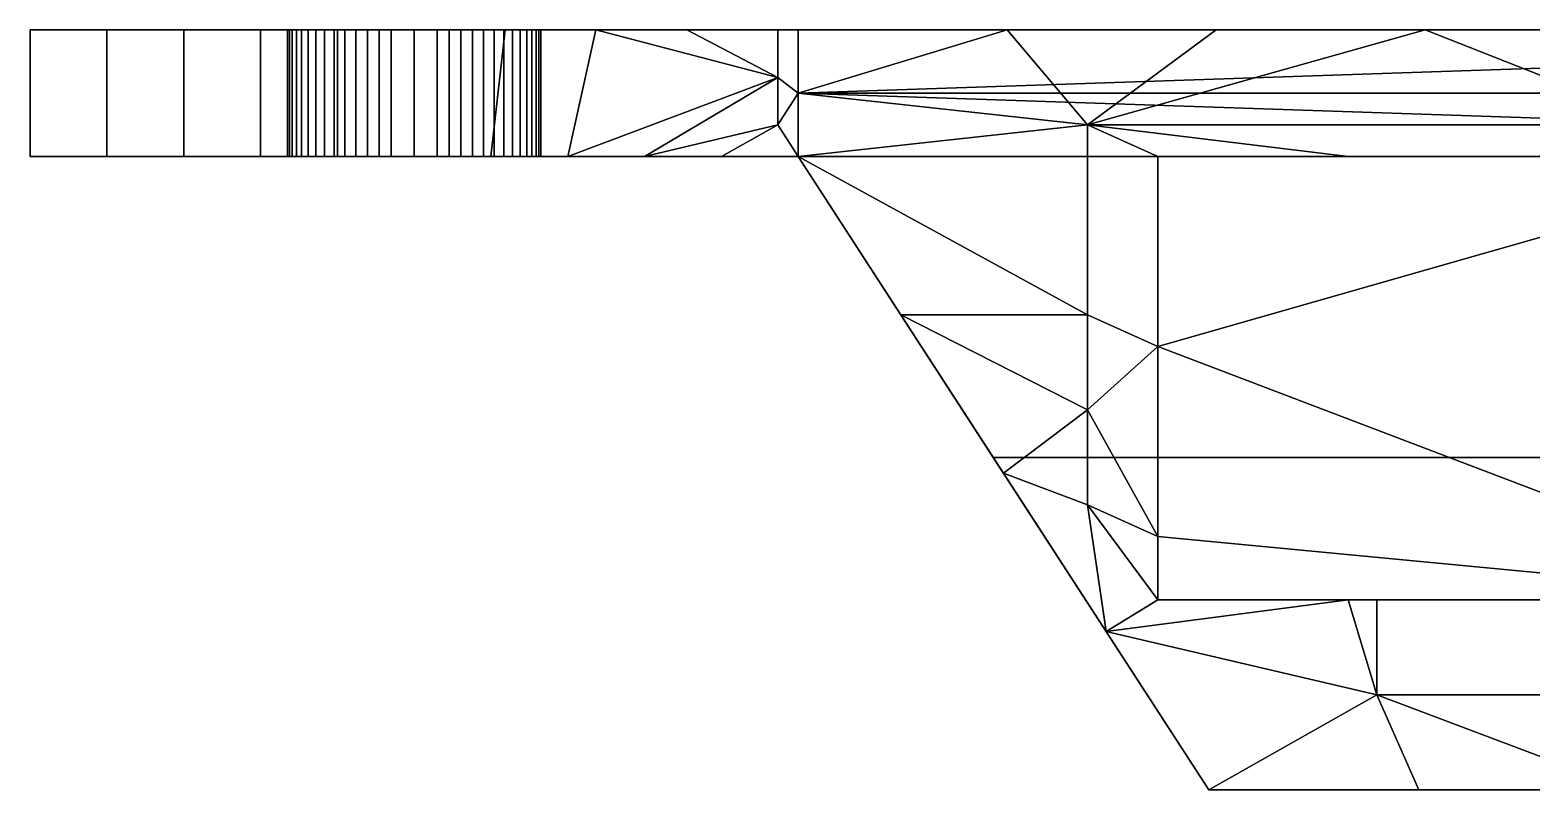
# Model space of a CAD drawing. Header units: millimetres. Extents: x -1238.1 to -1151.2, y -298.5 to -241.1.
# Drawn here: x -1238.14 to -1214.44, y -253.08 to -241.08 of the extents above; entities that cross this region are included whole.
import ezdxf

# ---------------------------------------------------------------- set-up
doc = ezdxf.new("R2010")
doc.units = ezdxf.units.MM
doc.header["$MEASUREMENT"] = 0
doc.layers.add('Print', color=40, linetype='Continuous', true_color=0xffbf00)

msp = doc.modelspace()

# ---------------------------------------------------------------- meshes
at = {"layer": 'Print'}
mesh = msp.add_polyface(dxfattribs=at)
corners = [(-1234.502, -243.078, 12.6), (-1234.502, -241.078, 12.6), (-1235.714, -241.078, 11.9), (-1235.714, -243.078, 11.9), (-1236.927, -241.078, 11.2), (-1236.927, -243.078, 11.2), (-1238.139, -241.078, 10.5), (-1238.139, -243.078, 10.5), (-1238.139, -241.078, 9.1), (-1238.139, -243.078, 9.1), (-1238.139, -243.078, 10.5), (-1238.139, -241.078, 10.5), (-1238.139, -241.078, 7.7), (-1238.139, -243.078, 7.7), (-1238.139, -241.078, 6.3), (-1238.139, -243.078, 6.3), (-1238.139, -241.078, 4.9), (-1238.139, -243.078, 4.9), (-1238.139, -241.078, 3.5), (-1238.139, -243.078, 3.5), (-1236.927, -241.078, 2.8), (-1236.927, -243.078, 2.8), (-1238.139, -243.078, 3.5), (-1238.139, -241.078, 3.5), (-1235.714, -241.078, 2.1), (-1235.714, -243.078, 2.1), (-1234.502, -241.078, 1.4), (-1234.502, -243.078, 1.4), (-1234.767, -241.078, 6), (-1234.767, -241.078, 4), (-1236.453, -241.078, 4), (-1236.453, -241.078, 6), (-1234.767, -241.078, 8), (-1236.453, -241.078, 8), (-1234.767, -241.078, 10), (-1236.453, -241.078, 10), (-1236.927, -241.078, 2.8), (-1238.139, -241.078, 3.5), (-1235.714, -241.078, 2.1), (-1238.139, -241.078, 4.9), (-1234.767, -241.078, 2), (-1234.502, -241.078, 1.4), (-1233.63, -241.078, 5.739), (-1238.139, -241.078, 6.3), (-1238.139, -241.078, 7.7), (-1234, -241.078, 6.45), (-1233.936, -241.078, 6.264), (-1233.853, -241.078, 6.081), (-1238.139, -241.078, 9.1), (-1234.044, -241.078, 7.364), (-1234.077, -241.078, 7), (-1233.63, -241.078, 8.261), (-1238.139, -241.078, 10.5), (-1236.927, -241.078, 11.2), (-1235.714, -241.078, 11.9), (-1234.767, -241.078, 12), (-1234.502, -241.078, 12.6), (-1233.751, -241.078, 8.094), (-1233.853, -241.078, 7.919), (-1234.675, -243.078, 6), (-1236.407, -243.078, 6), (-1236.407, -243.078, 4), (-1234.675, -243.078, 4), (-1234.675, -243.078, 8), (-1236.407, -243.078, 8), (-1234.675, -243.078, 10), (-1236.407, -243.078, 10), (-1238.139, -243.078, 3.5), (-1236.927, -243.078, 2.8), (-1235.714, -243.078, 2.1), (-1238.139, -243.078, 4.9), (-1234.502, -243.078, 1.4), (-1234.675, -243.078, 2), (-1233.63, -243.078, 5.739), (-1238.139, -243.078, 6.3), (-1238.139, -243.078, 7.7), (-1238.139, -243.078, 9.1), (-1234.077, -243.078, 7), (-1233.63, -243.078, 8.261), (-1238.139, -243.078, 10.5), (-1236.927, -243.078, 11.2), (-1235.714, -243.078, 11.9), (-1234.675, -243.078, 12), (-1234.502, -243.078, 12.6), (-1233.936, -243.078, 7.736), (-1233.853, -243.078, 7.919), (-1233.751, -243.078, 8.094)]
mesh.append_faces([[corners[k] for k in face] for face in [(0, 1, 2, 3), (4, 5, 3, 2), (6, 7, 5, 4), (8, 9, 10, 11), (12, 13, 9, 8), (13, 12, 14, 15), (16, 17, 15, 14), (18, 19, 17, 16), (20, 21, 22, 23), (20, 24, 25, 21), (24, 26, 27, 25), (28, 29, 30, 31), (32, 28, 31, 33), (34, 32, 33, 35), (30, 36, 37, 37), (38, 36, 30, 30), (39, 30, 37, 37), (38, 40, 41, 41), (30, 29, 38, 38), (40, 38, 29, 29), (42, 29, 28, 28), (43, 31, 39, 39), (31, 30, 39, 39), (31, 43, 44, 33), (45, 46, 28, 28), (46, 47, 28, 28), (48, 33, 44, 44), (32, 49, 50, 50), (28, 32, 50, 50), (51, 32, 34, 34), (52, 35, 48, 48), (35, 33, 48, 48), (35, 52, 53, 53), (53, 54, 35, 35), (55, 34, 54, 54), (35, 54, 34, 34), (54, 56, 55, 55), (57, 58, 32, 32), (59, 60, 61, 62), (63, 64, 60, 59), (65, 66, 64, 63), (61, 67, 68, 68), (69, 61, 68, 68), (70, 67, 61, 61), (69, 71, 72, 72), (61, 69, 62, 62), (72, 62, 69, 69), (73, 59, 62, 62), (74, 70, 60, 60), (60, 70, 61, 61), (60, 64, 75, 74), (76, 75, 64, 64), (59, 77, 63, 63), (78, 65, 63, 63), (79, 76, 66, 66), (66, 76, 64, 64), (66, 80, 79, 79), (80, 66, 81, 81), (82, 81, 65, 65), (66, 65, 81, 81), (81, 82, 83, 83), (84, 85, 63, 63), (85, 86, 63, 63)]])
mesh = msp.add_polyface(dxfattribs=at)
corners = [(-1234.502, -241.078, 12.6), (-1234.502, -243.078, 12.6), (-1233.289, -243.078, 13.3), (-1233.289, -241.078, 13.3), (-1233.289, -241.078, 0.7), (-1233.289, -243.078, 0.7), (-1234.502, -243.078, 1.4), (-1234.502, -241.078, 1.4), (-1233.338, -241.078, 5.447), (-1233.338, -243.078, 5.447), (-1233.171, -243.078, 5.326), (-1233.171, -241.078, 5.326), (-1233.63, -241.078, 5.739), (-1233.63, -243.078, 5.739), (-1233.491, -243.078, 5.586), (-1233.491, -241.078, 5.586), (-1233.751, -241.078, 5.906), (-1233.751, -243.078, 5.906), (-1233.936, -241.078, 6.264), (-1233.936, -243.078, 6.264), (-1233.853, -243.078, 6.081), (-1233.853, -241.078, 6.081), (-1234.044, -241.078, 6.636), (-1234.044, -243.078, 6.636), (-1234, -243.078, 6.45), (-1234, -241.078, 6.45), (-1234.077, -241.078, 7), (-1234.077, -243.078, 7), (-1234, -241.078, 7.55), (-1234, -243.078, 7.55), (-1234.044, -243.078, 7.364), (-1234.044, -241.078, 7.364), (-1233.936, -241.078, 7.736), (-1233.936, -243.078, 7.736), (-1233.751, -241.078, 8.094), (-1233.751, -243.078, 8.094), (-1233.853, -243.078, 7.919), (-1233.853, -241.078, 7.919), (-1233.491, -241.078, 8.414), (-1233.491, -243.078, 8.414), (-1233.63, -243.078, 8.261), (-1233.63, -241.078, 8.261), (-1233.171, -241.078, 8.674), (-1233.171, -243.078, 8.674), (-1233.338, -243.078, 8.553), (-1233.338, -241.078, 8.553), (-1233.082, -241.078, 4), (-1233.082, -241.078, 2), (-1234.767, -241.078, 2), (-1234.767, -241.078, 4), (-1233.082, -241.078, 12), (-1233.082, -241.078, 10), (-1234.767, -241.078, 10), (-1234.767, -241.078, 12), (-1234.767, -241.078, 6), (-1234.044, -241.078, 6.636), (-1234, -241.078, 6.45), (-1234.077, -241.078, 7), (-1234.502, -241.078, 1.4), (-1233.338, -241.078, 5.447), (-1233.491, -241.078, 5.586), (-1233.63, -241.078, 5.739), (-1233.751, -241.078, 5.906), (-1233.853, -241.078, 6.081), (-1233.171, -241.078, 5.326), (-1233.289, -241.078, 0.7), (-1234.767, -241.078, 8), (-1233.936, -241.078, 7.736), (-1234, -241.078, 7.55), (-1234.044, -241.078, 7.364), (-1234.502, -241.078, 12.6), (-1233.853, -241.078, 7.919), (-1233.63, -241.078, 8.261), (-1233.491, -241.078, 8.414), (-1233.751, -241.078, 8.094), (-1233.338, -241.078, 8.553), (-1233.171, -241.078, 8.674), (-1233.289, -241.078, 13.3), (-1232.943, -243.078, 4), (-1234.675, -243.078, 4), (-1234.675, -243.078, 2), (-1232.943, -243.078, 2), (-1232.943, -243.078, 12), (-1234.675, -243.078, 12), (-1234.675, -243.078, 10), (-1232.943, -243.078, 10), (-1234.675, -243.078, 6), (-1233.853, -243.078, 6.081), (-1233.936, -243.078, 6.264), (-1234, -243.078, 6.45), (-1234.044, -243.078, 6.636), (-1233.751, -243.078, 5.906), (-1234.077, -243.078, 7), (-1234.502, -243.078, 1.4), (-1233.338, -243.078, 5.447), (-1233.491, -243.078, 5.586), (-1233.63, -243.078, 5.739), (-1233.289, -243.078, 0.7), (-1234.675, -243.078, 8), (-1234.044, -243.078, 7.364), (-1234, -243.078, 7.55), (-1233.936, -243.078, 7.736), (-1234.502, -243.078, 12.6), (-1233.751, -243.078, 8.094), (-1233.63, -243.078, 8.261), (-1233.491, -243.078, 8.414), (-1233.338, -243.078, 8.553), (-1233.289, -243.078, 13.3)]
mesh.append_faces([[corners[k] for k in face] for face in [(0, 1, 2, 3), (4, 5, 6, 7), (8, 9, 10, 11), (12, 13, 14, 15), (16, 17, 13, 12), (18, 19, 20, 21), (22, 23, 24, 25), (25, 24, 19, 18), (21, 20, 17, 16), (15, 14, 9, 8), (26, 27, 23, 22), (28, 29, 30, 31), (32, 33, 29, 28), (34, 35, 36, 37), (38, 39, 40, 41), (41, 40, 35, 34), (37, 36, 33, 32), (42, 43, 44, 45), (45, 44, 39, 38), (31, 30, 27, 26), (46, 47, 48, 49), (50, 51, 52, 53), (54, 55, 56, 56), (54, 57, 55, 55), (58, 48, 47, 47), (59, 46, 49, 49), (60, 49, 61, 61), (62, 54, 63, 63), (61, 54, 62, 62), (46, 59, 64, 64), (60, 59, 49, 49), (65, 58, 47, 47), (66, 67, 68, 68), (66, 68, 69, 69), (53, 70, 50, 50), (67, 66, 71, 71), (72, 52, 73, 73), (72, 74, 66, 66), (52, 51, 75, 75), (51, 76, 75, 75), (73, 52, 75, 75), (77, 50, 70, 70), (78, 79, 80, 81), (82, 83, 84, 85), (86, 87, 88, 88), (86, 89, 90, 90), (86, 88, 89, 89), (87, 86, 91, 91), (86, 90, 92, 92), (93, 81, 80, 80), (94, 79, 78, 78), (94, 95, 79, 79), (96, 91, 86, 86), (95, 96, 79, 79), (97, 81, 93, 93), (98, 92, 99, 99), (98, 100, 101, 101), (98, 99, 100, 100), (83, 82, 102, 102), (98, 103, 104, 104), (105, 106, 84, 84), (104, 105, 84, 84), (84, 106, 85, 85), (107, 102, 82, 82)]])
mesh = msp.add_polyface(dxfattribs=at)
corners = [(-1233.289, -241.078, 13.3), (-1233.289, -243.078, 13.3), (-1232.077, -243.078, 14), (-1232.077, -241.078, 14), (-1232.077, -241.078), (-1232.077, -243.078), (-1233.289, -243.078, 0.7), (-1233.289, -241.078, 0.7), (-1231.713, -241.078, 5.033), (-1231.713, -243.078, 5.033), (-1231.527, -243.078, 5.077), (-1231.527, -241.078, 5.077), (-1232.441, -241.078, 5.033), (-1232.441, -243.078, 5.033), (-1232.077, -243.078, 5), (-1232.077, -241.078, 5), (-1232.627, -241.078, 5.077), (-1232.627, -243.078, 5.077), (-1232.995, -241.078, 5.223), (-1232.995, -243.078, 5.223), (-1232.813, -243.078, 5.14), (-1232.813, -241.078, 5.14), (-1233.171, -241.078, 5.326), (-1233.171, -243.078, 5.326), (-1232.995, -241.078, 8.777), (-1232.995, -243.078, 8.777), (-1233.171, -243.078, 8.674), (-1233.171, -241.078, 8.674), (-1232.627, -241.078, 8.923), (-1232.627, -243.078, 8.923), (-1232.813, -243.078, 8.86), (-1232.813, -241.078, 8.86), (-1232.077, -241.078, 9), (-1232.077, -243.078, 9), (-1232.441, -243.078, 8.967), (-1232.441, -241.078, 8.967), (-1231.527, -241.078, 8.923), (-1231.527, -243.078, 8.923), (-1231.713, -243.078, 8.967), (-1231.713, -241.078, 8.967), (-1231.396, -241.078, 4), (-1231.396, -241.078, 2), (-1233.082, -241.078, 2), (-1233.082, -241.078, 4), (-1231.396, -241.078, 12), (-1231.396, -241.078, 10), (-1233.082, -241.078, 10), (-1233.082, -241.078, 12), (-1232.077, -241.078), (-1233.289, -241.078, 0.7), (-1232.077, -241.078, 5), (-1232.441, -241.078, 5.033), (-1232.627, -241.078, 5.077), (-1232.813, -241.078, 5.14), (-1232.995, -241.078, 5.223), (-1233.171, -241.078, 5.326), (-1232.995, -241.078, 8.777), (-1233.171, -241.078, 8.674), (-1232.813, -241.078, 8.86), (-1232.077, -241.078, 14), (-1233.289, -241.078, 13.3), (-1232.627, -241.078, 8.923), (-1232.441, -241.078, 8.967), (-1232.077, -241.078, 9), (-1231.713, -241.078, 5.033), (-1231.527, -241.078, 5.077), (-1231.527, -241.078, 8.923), (-1231.713, -241.078, 8.967), (-1231.341, -241.078, 8.86), (-1231.211, -243.078, 4), (-1232.943, -243.078, 4), (-1232.943, -243.078, 2), (-1231.211, -243.078, 2), (-1231.211, -243.078, 12), (-1232.943, -243.078, 12), (-1232.943, -243.078, 10), (-1231.211, -243.078, 10), (-1232.077, -243.078), (-1233.289, -243.078, 0.7), (-1232.077, -243.078, 5), (-1232.441, -243.078, 5.033), (-1231.713, -243.078, 5.033), (-1230.865, -243.078), (-1232.627, -243.078, 5.077), (-1232.813, -243.078, 5.14), (-1232.995, -243.078, 5.223), (-1233.171, -243.078, 5.326), (-1233.338, -243.078, 5.447), (-1233.338, -243.078, 8.553), (-1233.171, -243.078, 8.674), (-1232.995, -243.078, 8.777), (-1232.813, -243.078, 8.86), (-1232.627, -243.078, 8.923), (-1232.077, -243.078, 14), (-1233.289, -243.078, 13.3), (-1232.441, -243.078, 8.967), (-1232.077, -243.078, 9), (-1230.865, -243.078, 14), (-1231.713, -243.078, 8.967), (-1231.527, -243.078, 5.077), (-1231.527, -243.078, 8.923)]
mesh.append_faces([[corners[k] for k in face] for face in [(0, 1, 2, 3), (4, 5, 6, 7), (8, 9, 10, 11), (12, 13, 14, 15), (16, 17, 13, 12), (18, 19, 20, 21), (22, 23, 19, 18), (21, 20, 17, 16), (15, 14, 9, 8), (24, 25, 26, 27), (28, 29, 30, 31), (32, 33, 34, 35), (35, 34, 29, 28), (31, 30, 25, 24), (36, 37, 38, 39), (39, 38, 33, 32), (40, 41, 42, 43), (44, 45, 46, 47), (48, 49, 42, 42), (40, 43, 50, 50), (43, 51, 50, 50), (48, 42, 41, 41), (51, 43, 52, 52), (53, 52, 43, 43), (43, 54, 53, 53), (43, 55, 54, 54), (46, 56, 57, 57), (56, 46, 58, 58), (59, 47, 60, 60), (61, 58, 46, 46), (62, 46, 63, 63), (47, 59, 44, 44), (46, 45, 63, 63), (61, 46, 62, 62), (40, 64, 65, 65), (40, 50, 64, 64), (45, 66, 67, 67), (45, 68, 66, 66), (67, 63, 45, 45), (69, 70, 71, 72), (73, 74, 75, 76), (77, 71, 78, 78), (70, 69, 79, 79), (70, 79, 80, 80), (81, 79, 69, 69), (72, 71, 77, 82), (83, 70, 80, 80), (70, 83, 84, 84), (70, 85, 86, 86), (70, 84, 85, 85), (86, 87, 70, 70), (75, 88, 89, 89), (75, 90, 91, 91), (75, 89, 90, 90), (91, 92, 75, 75), (93, 94, 74, 74), (95, 75, 92, 92), (96, 76, 75, 75), (74, 73, 97, 93), (96, 98, 76, 76), (95, 96, 75, 75), (69, 99, 81, 81), (100, 76, 98, 98)]])
mesh = msp.add_polyface(dxfattribs=at)
corners = [(-1232.077, -241.078), (-1230.642, -241.078), (-1230.865, -243.078), (-1232.077, -243.078), (-1230.642, -241.078, 14), (-1232.077, -241.078, 14), (-1232.077, -243.078, 14), (-1230.865, -243.078, 14), (-1230.154, -241.078, 6.45), (-1230.154, -243.078, 6.45), (-1230.11, -243.078, 6.636), (-1230.11, -241.078, 6.636), (-1230.301, -241.078, 6.081), (-1230.301, -243.078, 6.081), (-1230.218, -243.078, 6.264), (-1230.218, -241.078, 6.264), (-1230.524, -241.078, 5.739), (-1230.524, -243.078, 5.739), (-1230.403, -243.078, 5.906), (-1230.403, -241.078, 5.906), (-1230.816, -241.078, 5.447), (-1230.816, -243.078, 5.447), (-1230.663, -243.078, 5.586), (-1230.663, -241.078, 5.586), (-1230.983, -241.078, 5.326), (-1230.983, -243.078, 5.326), (-1231.341, -241.078, 5.14), (-1231.341, -243.078, 5.14), (-1231.159, -243.078, 5.223), (-1231.159, -241.078, 5.223), (-1231.527, -241.078, 5.077), (-1231.527, -243.078, 5.077), (-1231.341, -241.078, 8.86), (-1231.341, -243.078, 8.86), (-1231.527, -243.078, 8.923), (-1231.527, -241.078, 8.923), (-1230.983, -241.078, 8.674), (-1230.983, -243.078, 8.674), (-1231.159, -243.078, 8.777), (-1231.159, -241.078, 8.777), (-1230.663, -241.078, 8.414), (-1230.663, -243.078, 8.414), (-1230.816, -243.078, 8.553), (-1230.816, -241.078, 8.553), (-1230.403, -241.078, 8.094), (-1230.403, -243.078, 8.094), (-1230.524, -243.078, 8.261), (-1230.524, -241.078, 8.261), (-1230.301, -241.078, 7.919), (-1230.301, -243.078, 7.919), (-1230.154, -241.078, 7.55), (-1230.154, -243.078, 7.55), (-1230.218, -243.078, 7.736), (-1230.218, -241.078, 7.736), (-1229.71, -241.078, 4), (-1229.71, -241.078, 2), (-1231.396, -241.078, 2), (-1231.396, -241.078, 4), (-1229.71, -241.078, 12), (-1229.71, -241.078, 10), (-1231.396, -241.078, 10), (-1231.396, -241.078, 12), (-1230.983, -241.078, 5.326), (-1231.159, -241.078, 5.223), (-1231.341, -241.078, 5.14), (-1231.527, -241.078, 5.077), (-1230.642, -241.078), (-1232.077, -241.078), (-1230.816, -241.078, 5.447), (-1230.663, -241.078, 5.586), (-1230.524, -241.078, 5.739), (-1229.71, -241.078, 6), (-1230.403, -241.078, 5.906), (-1229.208, -241.078), (-1230.663, -241.078, 8.414), (-1230.816, -241.078, 8.553), (-1230.983, -241.078, 8.674), (-1229.71, -241.078, 8), (-1230.301, -241.078, 7.919), (-1230.403, -241.078, 8.094), (-1230.524, -241.078, 8.261), (-1231.341, -241.078, 8.86), (-1231.159, -241.078, 8.777), (-1230.642, -241.078, 14), (-1229.208, -241.078, 14), (-1232.077, -241.078, 14), (-1229.479, -243.078, 4), (-1231.211, -243.078, 4), (-1231.211, -243.078, 2), (-1229.479, -243.078, 2), (-1229.479, -243.078, 12), (-1231.211, -243.078, 12), (-1231.211, -243.078, 10), (-1229.479, -243.078, 10), (-1231.341, -243.078, 5.14), (-1231.527, -243.078, 5.077), (-1230.983, -243.078, 5.326), (-1230.816, -243.078, 5.447), (-1231.159, -243.078, 5.223), (-1230.663, -243.078, 5.586), (-1230.524, -243.078, 5.739), (-1229.479, -243.078, 6), (-1230.403, -243.078, 5.906), (-1230.301, -243.078, 6.081), (-1230.865, -243.078), (-1229.652, -243.078), (-1230.524, -243.078, 8.261), (-1230.663, -243.078, 8.414), (-1230.816, -243.078, 8.553), (-1231.527, -243.078, 8.923), (-1231.341, -243.078, 8.86), (-1231.159, -243.078, 8.777), (-1230.983, -243.078, 8.674), (-1229.652, -243.078, 14), (-1230.865, -243.078, 14)]
mesh.append_faces([[corners[k] for k in face] for face in [(0, 1, 2, 3), (4, 5, 6, 7), (8, 9, 10, 11), (12, 13, 14, 15), (16, 17, 18, 19), (19, 18, 13, 12), (15, 14, 9, 8), (20, 21, 22, 23), (24, 25, 21, 20), (26, 27, 28, 29), (30, 31, 27, 26), (29, 28, 25, 24), (23, 22, 17, 16), (32, 33, 34, 35), (36, 37, 38, 39), (40, 41, 42, 43), (43, 42, 37, 36), (39, 38, 33, 32), (44, 45, 46, 47), (48, 49, 45, 44), (50, 51, 52, 53), (53, 52, 49, 48), (47, 46, 41, 40), (54, 55, 56, 57), (58, 59, 60, 61), (62, 57, 63, 63), (62, 54, 57, 57), (57, 64, 63, 63), (65, 64, 57, 57), (66, 67, 56, 56), (62, 68, 54, 54), (69, 70, 54, 54), (54, 68, 69, 69), (71, 70, 72, 72), (55, 73, 66, 56), (74, 75, 59, 59), (75, 76, 59, 59), (77, 78, 79, 79), (59, 80, 74, 74), (76, 60, 59, 59), (81, 60, 82, 82), (60, 76, 82, 82), (61, 83, 84, 58), (85, 83, 61, 61), (86, 87, 88, 89), (90, 91, 92, 93), (87, 94, 95, 95), (96, 87, 97, 97), (97, 87, 86, 86), (87, 96, 98, 98), (94, 87, 98, 98), (97, 86, 99, 99), (100, 101, 102, 102), (86, 100, 99, 99), (101, 103, 102, 102), (89, 88, 104, 105), (106, 93, 107, 107), (107, 93, 108, 108), (92, 109, 110, 110), (108, 93, 92, 92), (92, 110, 111, 111), (111, 112, 92, 92), (92, 112, 108, 108), (91, 90, 113, 114)]])
mesh = msp.add_polyface(dxfattribs=at)
corners = [(-1230.642, -241.078), (-1229.208, -241.078), (-1229.652, -243.078), (-1230.865, -243.078), (-1226.339, -241.828), (-1228.44, -243.078), (-1226.339, -242.578), (-1227.227, -243.078), (-1227.773, -241.078), (-1226.339, -242.578, 14), (-1228.44, -243.078, 14), (-1227.227, -243.078, 14), (-1229.208, -241.078, 14), (-1226.339, -241.828, 14), (-1227.773, -241.078, 14), (-1230.642, -241.078, 14), (-1230.865, -243.078, 14), (-1229.652, -243.078, 14), (-1230.11, -241.078, 6.636), (-1230.11, -243.078, 6.636), (-1230.077, -243.078, 7), (-1230.077, -241.078, 7), (-1230.077, -241.078, 7), (-1230.077, -243.078, 7), (-1230.11, -243.078, 7.364), (-1230.11, -241.078, 7.364), (-1230.154, -243.078, 7.55), (-1230.154, -241.078, 7.55), (-1228.024, -241.078, 4), (-1228.024, -241.078, 2), (-1229.71, -241.078, 2), (-1229.71, -241.078, 4), (-1228.024, -241.078, 6), (-1229.71, -241.078, 6), (-1228.024, -241.078, 10), (-1228.024, -241.078, 8), (-1229.71, -241.078, 8), (-1229.71, -241.078, 10), (-1228.024, -241.078, 12), (-1229.71, -241.078, 12), (-1230.403, -241.078, 5.906), (-1230.301, -241.078, 6.081), (-1230.218, -241.078, 6.264), (-1230.154, -241.078, 6.45), (-1227.773, -241.078), (-1229.208, -241.078), (-1226.339, -241.078, 2), (-1226.339, -241.078, 3.5), (-1230.11, -241.078, 6.636), (-1230.077, -241.078, 7), (-1230.524, -241.078, 5.739), (-1226.339, -241.078, 5), (-1226.339, -241.078, 8), (-1226.339, -241.078, 6.5), (-1230.218, -241.078, 7.736), (-1230.301, -241.078, 7.919), (-1230.403, -241.078, 8.094), (-1230.524, -241.078, 8.261), (-1230.154, -241.078, 7.55), (-1230.11, -241.078, 7.364), (-1226.339, -241.078, 9.5), (-1227.773, -241.078, 14), (-1229.208, -241.078, 14), (-1226.339, -241.078, 12.5), (-1226.339, -241.078, 11), (-1227.747, -243.078, 4), (-1229.479, -243.078, 4), (-1229.479, -243.078, 2), (-1227.747, -243.078, 2), (-1227.747, -243.078, 6), (-1229.479, -243.078, 6), (-1227.747, -243.078, 8), (-1229.479, -243.078, 8), (-1227.747, -243.078, 10), (-1229.479, -243.078, 10), (-1227.747, -243.078, 12), (-1229.479, -243.078, 12), (-1230.301, -243.078, 6.081), (-1230.218, -243.078, 6.264), (-1230.154, -243.078, 6.45), (-1230.11, -243.078, 6.636), (-1229.652, -243.078), (-1228.44, -243.078), (-1227.227, -243.078), (-1226.015, -243.078, 1), (-1230.524, -243.078, 5.739), (-1230.077, -243.078, 7), (-1230.154, -243.078, 7.55), (-1230.218, -243.078, 7.736), (-1230.403, -243.078, 8.094), (-1230.301, -243.078, 7.919), (-1230.524, -243.078, 8.261), (-1230.11, -243.078, 7.364), (-1228.44, -243.078, 14), (-1229.652, -243.078, 14), (-1227.227, -243.078, 14)]
mesh.append_faces([[corners[k] for k in face] for face in [(0, 1, 2, 3), (2, 1, 4, 4), (2, 4, 5, 5), (6, 7, 5, 5), (8, 4, 1, 1), (9, 10, 11, 11), (12, 13, 14, 14), (12, 15, 16, 17), (17, 10, 13, 13), (12, 17, 13, 13), (18, 19, 20, 21), (22, 23, 24, 25), (25, 24, 26, 27), (28, 29, 30, 31), (32, 28, 31, 33), (34, 35, 36, 37), (38, 34, 37, 39), (40, 41, 33, 33), (42, 43, 33, 33), (33, 41, 42, 42), (29, 44, 45, 30), (46, 29, 28, 47), (48, 49, 33, 33), (33, 43, 48, 48), (33, 31, 50, 50), (32, 51, 47, 28), (32, 33, 36, 35), (35, 52, 53, 32), (54, 55, 36, 36), (56, 57, 36, 36), (36, 58, 54, 54), (36, 49, 59, 59), (36, 33, 49, 49), (57, 37, 36, 36), (52, 35, 34, 60), (61, 38, 39, 62), (38, 63, 64, 34), (64, 60, 34, 34), (36, 59, 58, 58), (65, 66, 67, 68), (69, 70, 66, 65), (71, 72, 70, 69), (73, 74, 72, 71), (75, 76, 74, 73), (77, 70, 78, 78), (79, 70, 80, 80), (70, 79, 78, 78), (67, 81, 82, 82), (68, 67, 82, 82), (83, 84, 68, 68), (82, 83, 68, 68), (66, 70, 85, 85), (80, 70, 86, 86), (87, 72, 88, 88), (89, 90, 72, 72), (72, 90, 88, 88), (91, 89, 72, 72), (72, 87, 92, 92), (91, 72, 74, 74), (72, 86, 70, 70), (76, 75, 93, 94), (93, 75, 95, 95), (92, 86, 72, 72)]])
mesh = msp.add_polyface(dxfattribs=at)
corners = [(-1226.339, -241.828), (-1227.773, -241.078), (-1226.339, -241.078), (-1227.227, -243.078), (-1226.339, -242.578), (-1226.015, -243.078), (-1228.44, -243.078), (-1226.339, -241.828, 14), (-1226.339, -241.078, 14), (-1227.773, -241.078, 14), (-1228.44, -243.078, 14), (-1226.339, -242.578, 14), (-1227.227, -243.078, 14), (-1226.015, -243.078, 14), (-1226.339, -241.078, 1), (-1226.339, -241.078), (-1227.773, -241.078), (-1228.024, -241.078, 2), (-1226.339, -241.078, 2), (-1226.339, -241.078, 5), (-1228.024, -241.078, 6), (-1226.339, -241.078, 6.5), (-1228.024, -241.078, 12), (-1227.773, -241.078, 14), (-1226.339, -241.078, 12.5), (-1226.339, -241.078, 14), (-1226.015, -243.078, 1), (-1227.227, -243.078), (-1226.015, -243.078), (-1226.015, -243.078, 2), (-1227.747, -243.078, 2), (-1227.747, -243.078, 6), (-1227.747, -243.078, 4), (-1226.015, -243.078, 4.7), (-1226.015, -243.078, 6.05), (-1226.015, -243.078, 3.35), (-1226.015, -243.078, 7.4), (-1227.747, -243.078, 8), (-1227.747, -243.078, 10), (-1226.015, -243.078, 8.75), (-1226.015, -243.078, 10.062), (-1226.015, -243.078, 11.375), (-1227.747, -243.078, 12), (-1226.015, -243.078, 12.688), (-1227.227, -243.078, 14), (-1226.015, -243.078, 14), (-1226.339, -241.828), (-1226.339, -241.078), (-1226.015, -241.078), (-1226.015, -242.078), (-1226.339, -242.578), (-1226.015, -243.078), (-1226.015, -242.078, 14), (-1226.015, -241.078, 14), (-1226.339, -241.078, 14), (-1226.339, -241.828, 14), (-1226.015, -243.078, 14), (-1226.339, -242.578, 14), (-1226.015, -241.078, 2), (-1226.339, -241.078, 2), (-1226.339, -241.078, 3.5), (-1226.339, -241.078, 5), (-1226.015, -241.078, 8), (-1226.339, -241.078, 6.5), (-1226.339, -241.078, 8), (-1226.339, -241.078, 9.5), (-1226.339, -241.078, 11), (-1226.339, -241.078, 12.5), (-1226.015, -241.078, 14), (-1226.339, -241.078, 14), (-1226.339, -241.078, 1), (-1226.015, -241.078, 1), (-1226.015, -241.078), (-1226.339, -241.078), (-1226.339, -241.078, 2), (-1226.015, -241.078, 2), (-1221.157, -250.578), (-1222.776, -248.078, 2), (-1222.776, -248.078), (-1226.015, -243.078, 1), (-1226.015, -243.078, 2), (-1226.015, -243.078), (-1224.396, -245.578), (-1222.776, -248.078, 2), (-1226.015, -243.078, 3.35), (-1226.015, -243.078, 2), (-1222.938, -247.828, 4), (-1226.015, -243.078, 6.05), (-1226.015, -243.078, 4.7), (-1226.015, -243.078, 7.4), (-1226.015, -243.078, 8.75), (-1219.538, -253.078, 4), (-1222.718, -241.078), (-1226.015, -241.078), (-1226.015, -241.078, 1), (-1219.42, -241.078), (-1226.015, -242.078), (-1226.015, -241.078), (-1222.718, -241.078), (-1221.449, -242.578), (-1219.42, -241.078), (-1226.015, -243.078), (-1221.449, -245.578), (-1224.396, -245.578), (-1221.449, -247.078), (-1221.449, -248.578), (-1222.776, -248.078), (-1221.157, -250.578)]
mesh.append_faces([[corners[k] for k in face] for face in [(0, 1, 2, 2), (3, 4, 5, 5), (4, 6, 0, 0), (7, 8, 9, 9), (7, 10, 11, 11), (12, 13, 11, 11), (14, 15, 16, 16), (14, 17, 18, 18), (16, 17, 14, 14), (19, 20, 21, 21), (22, 23, 24, 24), (24, 23, 25, 25), (26, 27, 28, 28), (29, 30, 26, 26), (31, 32, 33, 34), (32, 30, 29, 35), (32, 35, 33, 33), (34, 36, 37, 31), (38, 37, 39, 40), (36, 39, 37, 37), (40, 41, 42, 38), (42, 43, 44, 44), (43, 45, 44, 44), (41, 43, 42, 42), (46, 47, 48, 49), (49, 50, 46, 46), (50, 49, 51, 51), (52, 53, 54, 55), (56, 52, 55, 57), (58, 59, 60, 60), (58, 60, 61, 61), (62, 63, 64, 64), (62, 64, 65, 65), (63, 62, 61, 61), (66, 62, 65, 65), (58, 61, 62, 62), (62, 66, 67, 68), (69, 68, 67, 67), (70, 71, 72, 73), (74, 75, 71, 70), (76, 77, 78, 78), (79, 77, 80, 80), (81, 82, 79, 79), (79, 82, 78, 78), (77, 79, 78, 78), (83, 84, 85, 85), (86, 87, 88, 88), (86, 89, 87, 87), (88, 84, 86, 86), (86, 90, 89, 89), (83, 91, 86, 86), (83, 86, 84, 84), (92, 93, 94, 94), (92, 94, 95, 95), (96, 97, 98, 98), (99, 96, 98, 98), (98, 100, 99, 99), (101, 96, 99, 99), (99, 102, 101, 101), (103, 101, 102, 102), (103, 102, 104, 104), (105, 106, 104, 104), (103, 104, 106, 106), (105, 107, 106, 106)]])
mesh = msp.add_polyface(dxfattribs=at)
corners = [(-1219.538, -253.078, 2), (-1216.224, -253.078), (-1212.91, -253.078), (-1219.538, -253.078), (-1209.596, -253.078), (-1214.339, -243.078), (-1211.339, -243.078), (-1209.839, -243.078, 2), (-1220.339, -243.078, 2), (-1217.339, -243.078), (-1220.339, -243.078), (-1220.339, -243.078), (-1220.339, -243.078, 2), (-1220.339, -246.078, 2), (-1220.339, -246.078), (-1220.339, -249.078, 1), (-1220.339, -249.078), (-1220.339, -249.078, 2), (-1220.339, -250.078, 2), (-1220.339, -250.078, 1), (-1220.339, -249.078, 1), (-1220.339, -249.078, 2), (-1220.339, -249.078), (-1220.339, -250.078), (-1220.339, -250.078, 1), (-1217.339, -250.078), (-1220.339, -250.078), (-1214.339, -250.078), (-1209.839, -250.078, 2), (-1220.339, -250.078, 2), (-1211.339, -250.078), (-1208.339, -250.078), (-1222.938, -247.828, 4), (-1196.339, -247.828, 4), (-1196.339, -243.078, 8.75), (-1226.015, -243.078, 8.75), (-1226.015, -243.078, 8.75), (-1196.339, -243.078, 8.75), (-1226.015, -243.078, 10.062), (-1226.015, -243.078, 11.375), (-1196.339, -243.078, 14), (-1226.015, -243.078, 12.688), (-1226.015, -243.078, 14), (-1220.339, -243.078, 2), (-1209.839, -243.078, 2), (-1220.339, -246.078, 2), (-1209.839, -250.078, 2), (-1220.339, -250.078, 2), (-1220.339, -249.078, 2), (-1221.157, -250.578), (-1219.538, -253.078), (-1219.538, -253.078, 2), (-1222.776, -248.078, 2), (-1219.538, -253.078, 4), (-1222.776, -248.078, 2), (-1219.538, -253.078, 2), (-1196.339, -241.078, 2), (-1226.015, -241.078, 1), (-1226.015, -241.078, 2), (-1216.123, -241.078), (-1219.42, -241.078), (-1212.826, -241.078), (-1209.528, -241.078), (-1202.933, -241.078), (-1206.231, -241.078), (-1221.449, -242.578), (-1219.42, -241.078), (-1216.123, -241.078), (-1212.826, -241.078), (-1212.318, -242.578), (-1221.449, -245.578), (-1220.339, -243.078), (-1220.339, -246.078), (-1221.449, -247.078), (-1214.339, -243.078), (-1217.339, -243.078), (-1211.339, -243.078), (-1209.528, -241.078), (-1207.752, -242.578), (-1220.339, -249.078), (-1221.449, -248.578), (-1220.339, -250.078), (-1221.157, -250.578), (-1217.339, -250.078), (-1216.884, -250.078), (-1214.339, -250.078), (-1216.884, -251.578), (-1216.224, -253.078), (-1219.538, -253.078), (-1211.339, -250.078), (-1212.91, -253.078), (-1207.752, -251.578), (-1209.596, -253.078), (-1207.752, -250.078), (-1196.339, -241.078, 14), (-1226.015, -241.078, 8), (-1226.015, -241.078, 14), (-1196.339, -241.078, 2), (-1226.015, -241.078, 2), (-1196.339, -243.078, 14), (-1226.015, -242.078, 14), (-1226.015, -243.078, 14), (-1196.339, -241.078, 14), (-1226.015, -241.078, 14)]
mesh.append_faces([[corners[k] for k in face] for face in [(0, 1, 2, 2), (0, 3, 1, 1), (2, 4, 0, 0), (5, 6, 7, 7), (7, 8, 9, 5), (8, 10, 9, 9), (11, 12, 13, 14), (13, 15, 14, 14), (15, 16, 14, 14), (17, 15, 13, 13), (18, 19, 20, 21), (22, 20, 19, 23), (24, 25, 26, 26), (24, 27, 25, 25), (28, 24, 29, 29), (27, 24, 30, 30), (30, 24, 31, 31), (32, 33, 34, 35), (36, 37, 38, 38), (37, 39, 38, 38), (40, 41, 39, 39), (40, 42, 41, 41), (43, 44, 45, 45), (44, 46, 45, 45), (47, 48, 46, 46), (46, 48, 45, 45), (49, 50, 51, 51), (52, 49, 51, 51), (53, 54, 55, 55), (56, 57, 58, 58), (57, 59, 60, 60), (57, 61, 59, 59), (57, 62, 61, 61), (57, 63, 64, 64), (64, 62, 57, 57), (65, 66, 67, 67), (68, 69, 67, 67), (69, 65, 67, 67), (70, 65, 71, 72), (73, 70, 72, 72), (65, 69, 74, 75), (65, 75, 71, 71), (76, 74, 69, 69), (69, 68, 77, 77), (77, 78, 69, 69), (73, 79, 80, 80), (73, 72, 79, 79), (79, 81, 80, 80), (82, 81, 83, 83), (84, 83, 85, 85), (81, 82, 80, 80), (82, 83, 86, 86), (84, 86, 83, 83), (87, 88, 86, 86), (82, 86, 88, 88), (85, 89, 84, 84), (87, 86, 90, 90), (86, 91, 92, 90), (93, 84, 89, 89), (86, 84, 93, 91), (94, 95, 96, 96), (97, 98, 95, 95), (99, 100, 101, 101), (102, 103, 100, 100)]])
mesh = msp.add_polyface(dxfattribs=at)
corners = [(-1199.653, -253.078), (-1196.339, -253.078), (-1196.339, -253.078, 2), (-1202.967, -253.078), (-1206.281, -253.078), (-1219.538, -253.078, 2), (-1209.596, -253.078), (-1199.339, -246.078, 2), (-1199.339, -249.078, 1), (-1199.339, -249.078, 2), (-1199.339, -246.078), (-1199.339, -249.078), (-1199.339, -243.078, 2), (-1199.339, -243.078), (-1202.339, -243.078), (-1199.339, -243.078), (-1199.339, -243.078, 2), (-1205.339, -243.078), (-1209.839, -243.078, 2), (-1208.339, -243.078), (-1211.339, -243.078), (-1199.339, -250.078), (-1199.339, -250.078, 1), (-1199.339, -249.078, 1), (-1199.339, -249.078), (-1199.339, -249.078, 2), (-1199.339, -250.078, 2), (-1199.339, -250.078, 1), (-1205.339, -250.078), (-1208.339, -250.078), (-1202.339, -250.078), (-1220.339, -250.078, 1), (-1209.839, -250.078, 2), (-1199.339, -250.078), (-1199.339, -250.078, 2), (-1219.538, -253.078, 2), (-1196.339, -253.078, 2), (-1196.339, -253.078, 4), (-1219.538, -253.078, 4), (-1219.538, -253.078, 4), (-1196.339, -253.078, 4), (-1196.339, -247.828, 4), (-1222.938, -247.828, 4), (-1166.662, -243.078, 11.375), (-1196.339, -243.078, 14), (-1226.015, -243.078, 11.375), (-1209.839, -243.078, 2), (-1199.339, -243.078, 2), (-1199.339, -246.078, 2), (-1209.839, -250.078, 2), (-1199.339, -249.078, 2), (-1199.339, -250.078, 2), (-1226.015, -241.078, 1), (-1196.339, -241.078), (-1199.636, -241.078), (-1202.933, -241.078), (-1166.662, -241.078, 1), (-1196.339, -241.078, 2), (-1194.056, -245.578), (-1198.621, -245.578), (-1198.621, -244.078), (-1194.056, -244.078), (-1194.056, -248.578), (-1198.621, -248.578), (-1198.621, -247.078), (-1194.056, -247.078), (-1207.752, -242.578), (-1209.528, -241.078), (-1206.231, -241.078), (-1203.187, -242.578), (-1205.339, -243.078), (-1208.339, -243.078), (-1202.933, -241.078), (-1212.318, -242.578), (-1211.339, -243.078), (-1198.621, -242.578), (-1199.636, -241.078), (-1196.339, -241.078), (-1199.339, -243.078), (-1202.339, -243.078), (-1199.339, -246.078), (-1207.752, -250.078), (-1211.339, -250.078), (-1208.339, -250.078), (-1203.187, -250.078), (-1205.339, -250.078), (-1202.339, -250.078), (-1203.187, -251.578), (-1207.752, -251.578), (-1199.339, -250.078), (-1198.621, -250.078), (-1199.339, -249.078), (-1202.967, -253.078), (-1206.281, -253.078), (-1199.653, -253.078), (-1198.621, -251.578), (-1209.596, -253.078), (-1194.056, -251.578), (-1196.339, -253.078), (-1194.056, -250.078), (-1194.056, -242.578), (-1166.662, -241.078, 8), (-1196.339, -241.078, 2), (-1226.015, -241.078, 8)]
mesh.append_faces([[corners[k] for k in face] for face in [(0, 1, 2, 2), (3, 2, 4, 4), (2, 3, 0, 0), (2, 5, 6, 4), (7, 8, 9, 9), (10, 11, 8, 8), (12, 13, 10, 7), (8, 7, 10, 10), (14, 15, 16, 16), (16, 17, 14, 14), (17, 18, 19, 19), (18, 17, 16, 16), (19, 18, 20, 20), (21, 22, 23, 24), (25, 23, 22, 26), (27, 28, 29, 29), (27, 30, 28, 28), (31, 32, 27, 27), (33, 30, 27, 27), (32, 34, 27, 27), (29, 31, 27, 27), (35, 36, 37, 38), (39, 40, 41, 42), (43, 44, 45, 45), (46, 47, 48, 48), (49, 46, 48, 48), (49, 50, 51, 51), (50, 49, 48, 48), (52, 53, 54, 54), (52, 54, 55, 55), (56, 52, 57, 57), (56, 53, 52, 52), (58, 59, 60, 61), (62, 63, 64, 65), (66, 67, 68, 68), (66, 69, 70, 71), (69, 66, 68, 72), (73, 66, 71, 74), (75, 69, 72, 76), (76, 77, 75, 75), (69, 75, 78, 79), (69, 79, 70, 70), (59, 80, 60, 60), (75, 60, 78, 78), (64, 80, 59, 59), (60, 80, 78, 78), (81, 82, 83, 83), (84, 85, 86, 86), (84, 87, 88, 81), (84, 81, 83, 85), (86, 89, 90, 84), (89, 91, 63, 90), (63, 91, 64, 64), (88, 87, 92, 93), (94, 92, 87, 95), (96, 88, 93, 93), (95, 97, 98, 94), (95, 90, 99, 97), (87, 84, 90, 95), (91, 80, 64, 64), (60, 75, 100, 61), (64, 59, 58, 65), (90, 63, 62, 99), (101, 102, 103, 103)]])
mesh = msp.add_polyface(dxfattribs=at)
corners = [(-1173.139, -253.078, 2), (-1196.339, -253.078, 2), (-1186.396, -253.078), (-1183.082, -253.078), (-1189.71, -253.078), (-1193.024, -253.078), (-1196.339, -253.078), (-1178.339, -243.078), (-1182.839, -243.078, 2), (-1181.339, -243.078), (-1187.339, -243.078), (-1184.339, -243.078), (-1193.339, -243.078, 2), (-1190.339, -243.078), (-1193.339, -243.078), (-1193.339, -243.078), (-1193.339, -243.078, 2), (-1193.339, -246.078, 2), (-1193.339, -246.078), (-1193.339, -249.078, 1), (-1193.339, -249.078), (-1193.339, -249.078, 2), (-1193.339, -250.078, 2), (-1193.339, -250.078, 1), (-1193.339, -249.078, 1), (-1193.339, -249.078, 2), (-1193.339, -249.078), (-1193.339, -250.078), (-1193.339, -250.078, 1), (-1190.339, -250.078), (-1193.339, -250.078), (-1187.339, -250.078), (-1182.839, -250.078, 2), (-1193.339, -250.078, 2), (-1184.339, -250.078), (-1181.339, -250.078), (-1196.339, -253.078, 2), (-1173.139, -253.078, 2), (-1173.139, -253.078, 4), (-1196.339, -253.078, 4), (-1196.339, -253.078, 4), (-1173.139, -253.078, 4), (-1169.739, -247.828, 4), (-1196.339, -247.828, 4), (-1196.339, -247.828, 4), (-1169.739, -247.828, 4), (-1166.662, -243.078, 8.75), (-1196.339, -243.078, 8.75), (-1226.015, -243.078, 11.375), (-1196.339, -243.078, 8.75), (-1166.662, -243.078, 11.375), (-1193.339, -243.078, 2), (-1182.839, -243.078, 2), (-1193.339, -246.078, 2), (-1182.839, -250.078, 2), (-1193.339, -250.078, 2), (-1193.339, -249.078, 2), (-1166.662, -241.078, 1), (-1193.041, -241.078), (-1196.339, -241.078), (-1189.744, -241.078), (-1194.056, -244.078), (-1194.056, -242.578), (-1193.339, -243.078), (-1194.056, -245.578), (-1193.339, -246.078), (-1194.056, -247.078), (-1193.339, -249.078), (-1194.056, -250.078), (-1194.056, -248.578), (-1198.621, -242.578), (-1196.339, -241.078), (-1193.041, -241.078), (-1189.49, -242.578), (-1189.744, -241.078), (-1190.339, -243.078), (-1184.925, -242.578), (-1186.447, -241.078), (-1183.149, -241.078), (-1180.359, -242.578), (-1181.339, -243.078), (-1184.339, -243.078), (-1187.339, -243.078), (-1179.852, -241.078), (-1178.339, -243.078), (-1193.339, -250.078), (-1190.339, -250.078), (-1189.49, -250.078), (-1187.339, -250.078), (-1184.925, -250.078), (-1184.339, -250.078), (-1189.49, -251.578), (-1194.056, -251.578), (-1189.71, -253.078), (-1193.024, -253.078), (-1186.396, -253.078), (-1184.925, -251.578), (-1196.339, -253.078), (-1181.339, -250.078), (-1180.359, -250.078), (-1183.082, -253.078), (-1180.359, -251.578), (-1179.767, -253.078), (-1166.662, -241.078, 8), (-1226.015, -241.078, 8), (-1196.339, -241.078, 14), (-1226.015, -242.078, 14), (-1196.339, -243.078, 14), (-1166.662, -242.078, 14), (-1166.662, -241.078, 14), (-1196.339, -241.078, 14)]
mesh.append_faces([[corners[k] for k in face] for face in [(0, 1, 2, 3), (1, 4, 2, 2), (1, 5, 4, 4), (5, 1, 6, 6), (7, 8, 9, 9), (10, 11, 8, 8), (8, 12, 13, 10), (9, 8, 11, 11), (12, 14, 13, 13), (15, 16, 17, 18), (17, 19, 18, 18), (19, 20, 18, 18), (21, 19, 17, 17), (22, 23, 24, 25), (26, 24, 23, 27), (28, 29, 30, 30), (28, 31, 29, 29), (32, 28, 33, 33), (31, 28, 34, 34), (34, 28, 35, 35), (36, 37, 38, 39), (40, 41, 42, 43), (44, 45, 46, 47), (48, 49, 50, 50), (51, 52, 53, 53), (52, 54, 53, 53), (55, 56, 54, 54), (54, 56, 53, 53), (57, 58, 59, 59), (57, 60, 58, 58), (61, 62, 63, 63), (64, 65, 66, 66), (67, 68, 69, 69), (62, 70, 71, 72), (73, 62, 72, 74), (75, 63, 62, 73), (76, 77, 78, 78), (76, 73, 74, 77), (76, 79, 80, 81), (73, 76, 81, 82), (64, 61, 65, 65), (61, 63, 65, 65), (73, 82, 75, 75), (79, 76, 78, 83), (79, 84, 80, 80), (69, 66, 67, 67), (85, 86, 87, 68), (67, 85, 68, 68), (87, 86, 88, 88), (89, 87, 88, 90), (67, 66, 65, 65), (87, 91, 92, 68), (92, 91, 93, 94), (95, 93, 91, 96), (97, 92, 94, 94), (90, 98, 99, 89), (96, 100, 95, 95), (96, 101, 102, 100), (91, 87, 89, 96), (99, 101, 96, 89), (103, 104, 105, 105), (106, 107, 108, 108), (106, 108, 109, 110)]])

doc.saveas('drawing.dxf')
